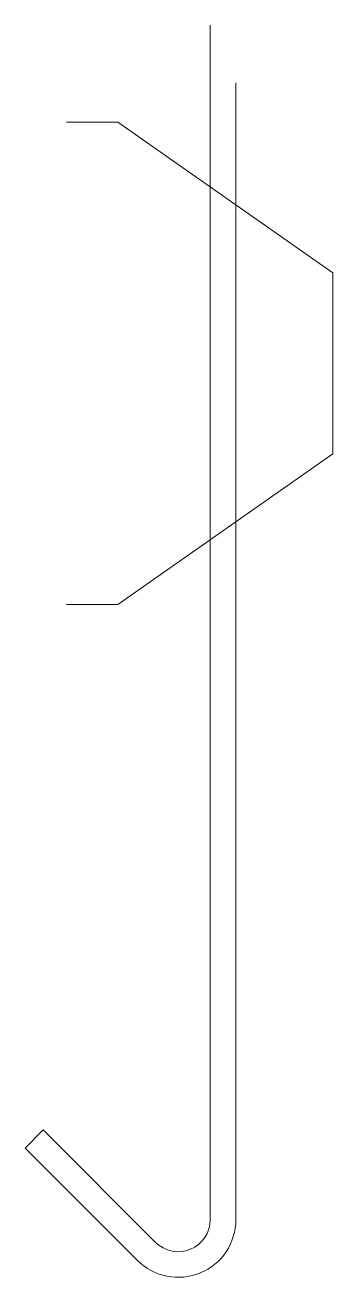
# Model space of a CAD drawing. Header units: metres. Extents: x -25 to 23, y 20 to 217.
import ezdxf

# ---------------------------------------------------------------- set-up
doc = ezdxf.new("R2010")
doc.units = ezdxf.units.M
doc.layers.add('A-DETL-GENF', color=92, linetype='Continuous', lineweight=18)

# ---------------------------------------------------------------- blocks, each defined once
blk = doc.blocks.new('45 plafondhanger - hanger systeemplafond-5001531-00_0 Basismaterialen')
at = {"layer": 'A-DETL-GENF', "lineweight": 13}
for p, q in [((4, 216.64), (4, 30)), ((8, 30), (8, 207.6)), ((-22.09, 44.02), (-24.92, 41.19))]:
    blk.add_line(p, q, dxfattribs=at)
at = {"layer": 'A-DETL-GENF'}
for p, q in [((-18.44, 201.48), (-10.44, 201.48)), ((-10.44, 201.48), (23.16, 177.96)), ((23.16, 177.96), (23.16, 149.66)), ((23.16, 149.66), (-10.44, 126.13)), ((-18.44, 126.13), (-10.44, 126.13)), ((-4.54, 26.46), (-22.09, 44.02)), ((-24.92, 41.19), (-7.36, 23.64))]:
    blk.add_line(p, q, dxfattribs=at)
for radius, end in [(9, 360), (5, 0)]:
    blk.add_arc((-1, 30), radius, 225, end, dxfattribs=at)

msp = doc.modelspace()

# ---------------------------------------------------------------- block references
msp.add_blockref('45 plafondhanger - hanger systeemplafond-5001531-00_0 Basismaterialen', (0, 0))

doc.saveas('drawing.dxf')
